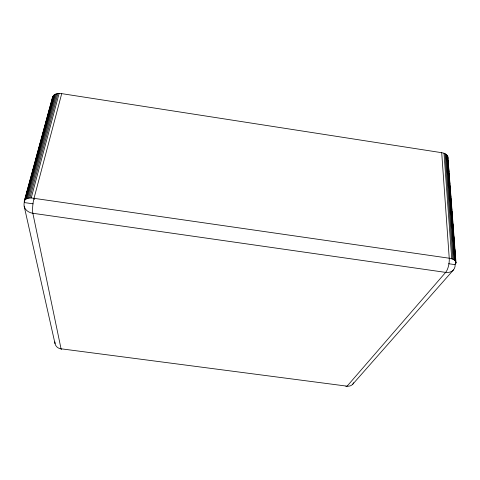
<?xml version="1.0" encoding="UTF-8"?>
<svg xmlns="http://www.w3.org/2000/svg" width="480" height="480" viewBox="0 0 480 480"><rect width="100%" height="100%" fill="white"/><g stroke="black" fill="none" stroke-linecap="round" stroke-linejoin="round"><path stroke-width="0.72" d="M33.054 203.826L24.264 202.56L24.294 201.072L52.548 97.176C53.832 93.57 58.47 93.138 61.716 93.636L441.708 152.694C444.546 153.036 448.542 154.956 447.894 158.418M52.434 98.868L52.548 97.176M345.882 386.148A7.356 1.878 -84.1 0 0 347.094 386.172L445.65 272.388A10.77 8.472 33.5 0 0 455.124 264.66L456 262.668L447.894 156.876M61.512 349.296A7.506 1.05 -80.8 0 1 61.122 349.158L32.856 213.276A10.914 2.262 -82.6 0 1 34.062 198.138L61.716 93.636M24.294 201.072C25.35 198.396 28.716 197.994 31.224 197.928L59.112 93.462M28.668 198.15L56.748 93.768M29.898 197.988L57.894 93.558M26.574 198.78L54.78 94.53M27.552 198.42L55.704 94.092M24.594 200.394L52.866 96.402M24.264 202.56L24.654 201.12M25.044 199.68L25.632 197.52M26.022 196.08L26.61 193.92M27 192.48L28.566 186.72M29.346 183.84L29.934 181.68M30.324 180.24L30.912 178.08M31.302 176.64L31.89 174.474M32.28 173.034L32.868 170.874M33.258 169.434L34.242 165.834M35.61 160.794L36.198 158.634M36.588 157.194L37.176 155.034M37.566 153.594L38.544 149.994M39.912 144.954L40.5 142.794M40.89 141.354L41.478 139.194M41.868 137.754L43.434 131.988M44.214 129.108L44.802 126.948M45.192 125.508L45.78 123.348M46.17 121.908L46.758 119.748M47.148 118.308L47.736 116.148M48.126 114.708L49.104 111.108M50.472 106.068L51.06 103.908M51.45 102.468L52.038 100.308M25.08 199.782L53.352 95.694M25.746 199.242L53.994 95.064M352.77 384.18L453.45 269.934M31.224 197.928L449.238 258.216C451.764 258.702 455.664 259.524 456 262.668M448.632 263.724L455.124 264.66M24.156 206.16L55.044 343.686M34.062 198.138L34.326 199.476M448.068 160.65L448.404 165.12M448.578 167.352L448.914 171.816M449.028 173.304L449.37 177.768M449.538 180L449.826 183.72M449.994 185.952L450.39 191.16M450.504 192.648L450.846 197.112M450.96 198.6L451.296 203.064M451.47 205.296L451.806 209.766M451.92 211.254L452.262 215.718M452.376 217.206L452.718 221.67M452.886 223.902L453.228 228.366M453.342 229.854L453.678 234.318M453.852 236.55L454.188 241.014M454.302 242.502L454.644 246.966M454.812 249.198L455.154 253.668M455.268 255.156L455.61 259.62M455.778 261.852L455.892 263.34M447.642 156.138L455.652 261.348M447.216 155.442L455.196 260.736M446.628 154.794L454.566 260.154M445.89 154.212L453.774 259.632M445.014 153.696L452.826 259.17M444.012 153.27L451.74 258.774M441.708 152.694L449.238 258.216A10.476 3.906 -80.9 0 1 445.65 272.388L32.856 213.276A11.25 9.18 -5.7 0 1 24.672 201.402M353.706 382.728A7.482 6.582 40.9 0 1 347.094 386.172L60.066 348.672A7.662 6.882 -15.4 0 1 54.924 341.886"/></g></svg>
